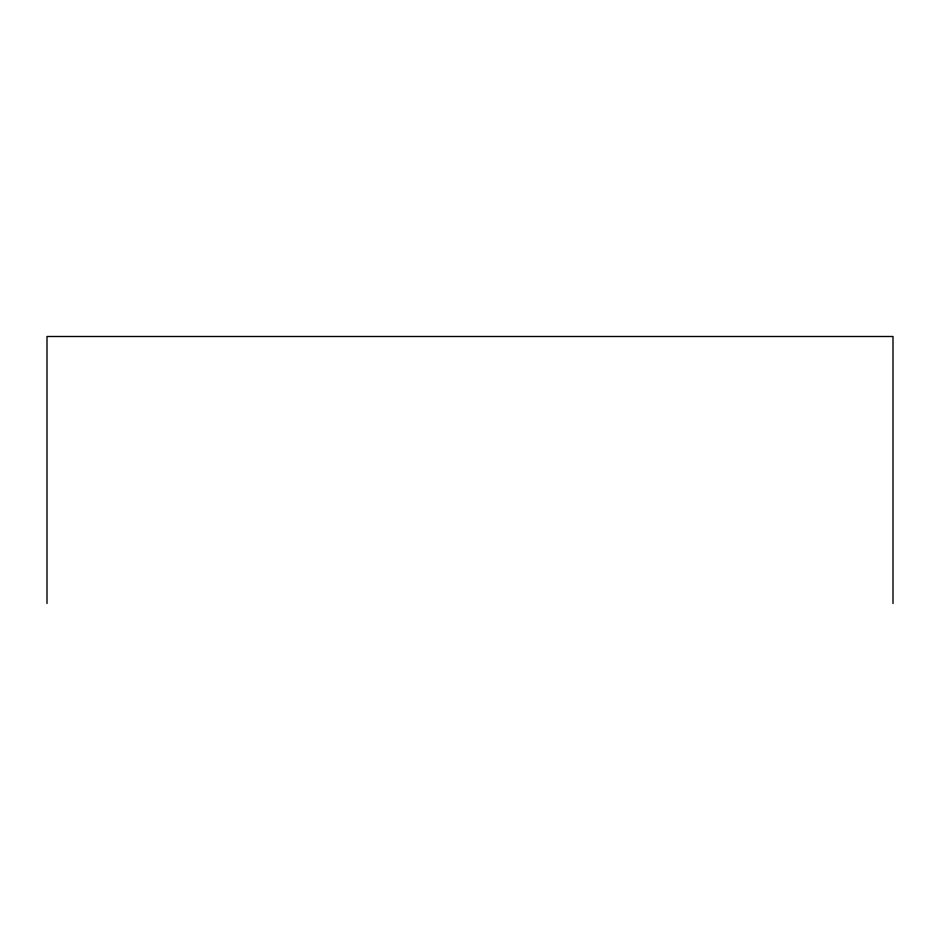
<?xml version="1.0" encoding="UTF-8"?>
<svg xmlns="http://www.w3.org/2000/svg" width="940" height="940" viewBox="0 0 940 940"><rect width="100%" height="100%" fill="white"/><g stroke="black" fill="none" stroke-linecap="round" stroke-linejoin="round"><path stroke-width="1.41" d="M893 603.504L893 336.497L47 336.497L47 603.504"/></g></svg>
